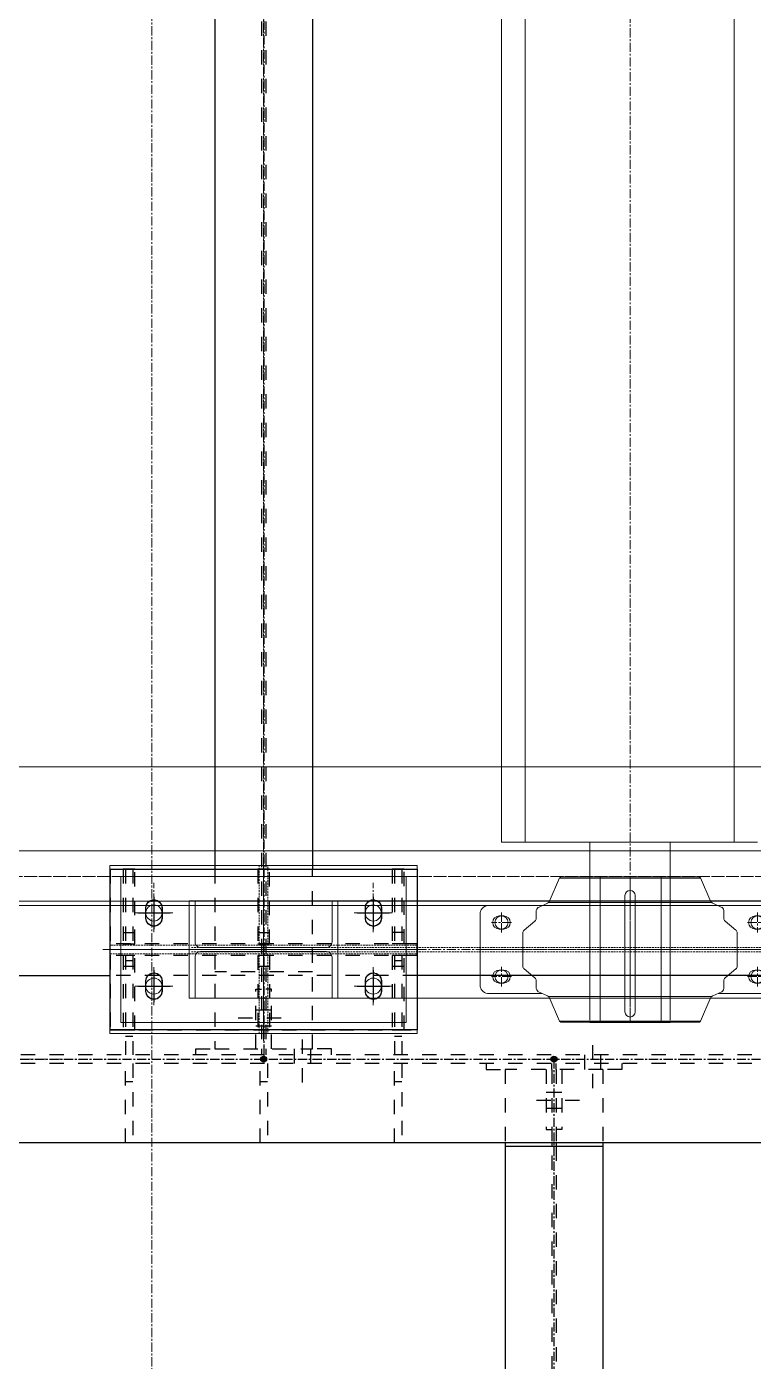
# Model space of a CAD drawing. Header units: inches. Extents: x 209270 to 234360, y -180214 to -150194.
# Drawn here: x 222891 to 223884, y -163477 to -161652 of the extents above; entities that cross this region are included whole.
import ezdxf

# ---------------------------------------------------------------- set-up
doc = ezdxf.new("R2010")
doc.units = ezdxf.units.IN
doc.header["$LTSCALE"] = 10
doc.header["$MEASUREMENT"] = 0
for name, pattern in [('CENTER', [2, 1.25, -0.25, 0.25, -0.25]), ('DXK_LINE_DOT2', [3.9198, 1.9599, -1.9599]), ('HIDDEN', [0.375, 0.25, -0.125])]:
    doc.linetypes.add(name, pattern=pattern)
for name, color, linetype in [('_STR_0', 7, 'Continuous'), ('_STR_1', 7, 'Continuous'), ('_STR_2', 7, 'Continuous'), ('_STR_4', 7, 'Continuous')]:
    doc.layers.add(name, color=color, linetype=linetype)
for name, color, linetype, lineweight in [('adani logo', 7, 'Continuous', 15), ('All Bought', 110, 'Continuous', 9), ('Belt', 4, 'Continuous', 9), ('CEN', 1, 'CENTER', 9), ('DIM', 42, 'Continuous', 13), ('HIDDDEN', 3, 'HIDDEN', 9), ('HIDDEN', 3, 'HIDDEN', 9), ('MAIN OBJECT', 2, 'Continuous', 18), ('OBJECT', 2, 'Continuous', 18), ('STR25', 30, 'Continuous', 5)]:
    doc.layers.add(name, color=color, linetype=linetype, lineweight=lineweight)

# ---------------------------------------------------------------- blocks, each defined once
blk = doc.blocks.new('A$Ccd523e08')
at = {"layer": 'CEN'}
blk.add_line((-55.5, -1500, 4.7), (-2941.9, -1500, 4.7), dxfattribs=at)
blk = doc.blocks.new('A$C1f4f58bd')
at = {"layer": 'CEN'}
blk.add_lwpolyline([(1100, 2200), (5000, 2200), (5000, -2700), (1100, -2700)], close=True, dxfattribs=at)
blk = doc.blocks.new('A$C439c46b0')
at = {"layer": 'CEN'}
for p, q in [((0, 124.8), (0, -124.8)), ((-150, 30), (-150, 70)), ((150, 70), (150, 30)), ((-176.1, 50), (-123.9, 50)), ((123.9, 50), (176.1, 50)), ((-219.8, 0), (219.8, 0)), ((-150, -70), (-150, -30)), ((150, -30), (150, -70)), ((-123.9, -50), (-176.1, -50)), ((176.1, -50), (123.9, -50))]:
    blk.add_line(p, q, dxfattribs=at)
at = {"layer": 'MAIN OBJECT', "elevation": -528}
blk.add_lwpolyline([(-195, 100), (195, 100), (195, -100), (-195, -100)], close=True, dxfattribs=at)
at = {"layer": 'MAIN OBJECT'}
for centre in [(-150, 50, -1074.4), (150, 50, -1074.4), (-150, -50, -1074.4), (150, -50, -1074.4)]:
    blk.add_circle(centre, 11, dxfattribs=at)
blk = doc.blocks.new('A$C4ed3ba51')
at = {"layer": 'CEN'}
for p, q in [((0, 115), (0, -115)), ((-150, 23.9), (-150, 91.1)), ((150, 23.9), (150, 91.1)), ((-130, 50), (-170, 50)), ((130, 50), (170, 50)), ((-210, 0), (210, 0)), ((-150, -23.9), (-150, -76.1)), ((150, -23.9), (150, -76.1)), ((-130, -50), (-170, -50)), ((130, -50), (170, -50))]:
    blk.add_line(p, q, dxfattribs=at)
at = {"layer": 'HIDDDEN'}
for points in [[(6, 6), (6, 115), (-6, 115), (-6, 6)], [(6, -6), (6, -115), (-6, -115), (-6, -6)]]:
    blk.add_lwpolyline(points, dxfattribs=at)
blk.add_lwpolyline([(-210, -6), (210, -6), (210, 6), (-210, 6)], close=True, dxfattribs=at)
at = {"layer": 'HIDDEN', "elevation": -528}
for points in [[(-139, 57, 1), (-161, 57), (-161, 43, 1), (-139, 43)], [(139, 57, -1), (161, 57), (161, 43, -1), (139, 43)], [(-139, -57, -1), (-161, -57), (-161, -43, -1), (-139, -43)], [(139, -57, 1), (161, -57), (161, -43, 1), (139, -43)]]:
    blk.add_lwpolyline(points, format="xyb", close=True, dxfattribs=at)
at = {"layer": 'MAIN OBJECT'}
blk.add_lwpolyline([(-101.5, 66.5), (-93.7, 66.5), (-93.7, 10.4, 0.414214), (-86.1, 2.8), (86.1, 2.8, 0.414214), (93.7, 10.4), (93.7, 66.5), (101.5, 66.5), (101.5, -66.5), (93.7, -66.5), (93.7, -66.5), (93.7, -10.4, 0.414214), (86.1, -2.8), (-86.1, -2.8, 0.414214), (-93.7, -10.4), (-93.7, -66.5), (-93.7, -66.5), (-101.5, -66.5)], format="xyb", close=True, dxfattribs=at)
at = {"layer": 'STR25', "elevation": -528}
blk.add_lwpolyline([(-210, 115), (210, 115), (210, -115), (-210, -115)], close=True, dxfattribs=at)
at = {"layer": 'adani logo'}
blk.add_blockref('A$C439c46b0', (0, 0), dxfattribs=at)
blk = doc.blocks.new('A$Cee1ce5ad')
at = {"layer": 'All Bought'}
for p, q in [((-110.6, 65.2), (-96.5, 98)), ((-96.6, 97.8), (96.6, 97.8)), ((-92.9, 99.5), (92.9, 99.5)), ((110.6, 65.2), (96.5, 98)), ((-6.9, 85.4), (-6.9, -73.9)), ((6.9, 85.4), (6.9, -73.9)), ((-195, 60), (-120.6, 60)), ((-125.4, 57.7), (-113, 63.5)), ((-111.9, 64.2), (111.9, 64.2)), ((125.4, 57.7), (113, 63.5)), ((120.6, 60), (195, 60)), ((-205, 48.3), (-205, -48.3)), ((-144.9, 26.5), (-130.1, 38.9)), ((-128.3, 51.5), (-128.3, 42.7)), ((128.3, 51.5), (128.3, 42.7)), ((144.9, 26.5), (130.1, 38.9)), ((205, 48.3), (205, -48.3)), ((-146.7, 22.7), (-146.7, -22.7)), ((146.7, 22.7), (146.7, -22.7)), ((-144.9, -26.5), (-130.1, -38.9)), ((144.9, -26.5), (130.1, -38.9)), ((-128.3, -51.5), (-128.3, -42.7)), ((128.3, -51.5), (128.3, -42.7)), ((-195, -60), (-120.6, -60)), ((-125.4, -57.7), (-113, -63.5)), ((-111.9, -64.2), (111.9, -64.2)), ((-110.6, -65.2), (-96.5, -98)), ((110.6, -65.2), (96.5, -98)), ((125.4, -57.7), (113, -63.5)), ((120.6, -60), (195, -60)), ((-96.6, -97.8), (96.6, -97.8)), ((-92.9, -99.5), (92.9, -99.5))]:
    blk.add_line(p, q, dxfattribs=at)
at = {"layer": 'All Bought', "ltscale": 50}
for p, q in [((-42.5, 99.5), (-42.5, -99.5)), ((40.8, 99.5), (40.8, -99.5))]:
    blk.add_line(p, q, dxfattribs=at)
at = {"layer": 'All Bought'}
for points in [[(-171.2, 28, 1), (-171.2, 46), (-177.2, 46, 1), (-177.2, 28)], [(178.8, 28, 1), (178.8, 46), (172.8, 46, 1), (172.8, 28)], [(-171.2, -46, 1), (-171.2, -28), (-177.2, -28, 1), (-177.2, -46)], [(178.8, -46, 1), (178.8, -28), (172.8, -28, 1), (172.8, -46)]]:
    blk.add_lwpolyline(points, format="xyb", close=True, dxfattribs=at)
for centre, radius, start, end in [((-92.9, 94.5), 5, 90, 135), ((0, 85.4), 6.9, 0, 180), ((92.9, 94.5), 5, 45, 90), ((-193.5, 48.6), 11.5, 97.6625, 181.1349), ((-120.5, 51.7), 7.85, 129.2243, 180.8268), ((-116.5, 71.1), 8.33, 295, 315), ((116.5, 71.1), 8.33, 225, 245), ((120.5, 51.7), 7.85, 359.1732, 50.7757), ((193.5, 48.6), 11.5, 358.8651, 82.3375), ((-133.3, 42.7), 5, 310, 0), ((133.3, 42.7), 5, 180, 230), ((-141.7, 22.7), 5, 130, 180), ((141.7, 22.7), 5, 0, 50), ((-141.7, -22.7), 5, 180, 230), ((141.7, -22.7), 5, 310, 0), ((-193.5, -48.6), 11.5, 178.8651, 262.3375), ((-133.3, -42.7), 5, 0, 50), ((-120.5, -51.7), 7.85, 179.1732, 230.7757), ((120.5, -51.7), 7.85, 309.2243, 0.8268), ((133.3, -42.7), 5, 130, 180), ((193.5, -48.6), 11.5, 277.6625, 1.1349), ((-116.5, -71.1), 8.33, 45, 65), ((116.5, -71.1), 8.33, 115, 135), ((0, -73.9), 6.9, 180, 0), ((-92.9, -94.5), 5, 225, 270), ((92.9, -94.5), 5, 270, 315)]:
    blk.add_arc(centre, radius, start, end, dxfattribs=at)
at = {"layer": 'CEN'}
for p, q in [((0, 99.5), (0, -99.5)), ((-160.7, 37), (-187.7, 37)), ((-174.2, 50.5), (-174.2, 23.5)), ((162.3, 37), (189.3, 37)), ((175.8, 50.5), (175.8, 23.5)), ((-205, 0), (205, 0)), ((-174.2, -50.5), (-174.2, -23.5)), ((175.8, -50.5), (175.8, -23.5)), ((-160.7, -37), (-187.7, -37)), ((162.3, -37), (189.3, -37))]:
    blk.add_line(p, q, dxfattribs=at)
blk = doc.blocks.new('RTR')
at = {"layer": 'All Bought'}
for p, q in [((-83582.6, -1561763), (-83582.6, -1564163)), ((-83550.6, -1561763), (-83550.6, -1564163)), ((-83264.6, -1561763), (-83264.6, -1564163)), ((-83582.6, -1564163), (-83232.6, -1564163)), ((-83462, -1564406.5, 702228385.8), (-83462, -1564163)), ((-83352, -1564406.4, 702228385.8), (-83352, -1564162.9)), ((-83462, -1564410, 7412901051.7), (-83352, -1564410, 7412901051.7))]:
    blk.add_line(p, q, dxfattribs=at)
at = {"layer": 'CEN'}
for p, q in [((-83407, -1561510.1), (-83407, -1564406.4)), ((-83908.2, -1564415.8), (-83908.2, -1561663.2)), ((-83582.8, -1564286.5, 3956186986.7), (-83582.8, -1564259.5, 3956186986.7)), ((-83569.3, -1564273, 3956186986.7), (-83596.3, -1564273, 3956186986.7)), ((-83219.3, -1564273, 3956186986.7), (-83246.3, -1564273, 3956186986.7)), ((-82885.2, -1564310, 4202462826.4), (-84008.2, -1564310, 10666859653.8)), ((-83462, -1564310, 7412901051.7), (-83352, -1564310, 7412901051.7)), ((-83582.8, -1564360.5, 3956186986.7), (-83582.8, -1564333.5, 3956186986.7)), ((-83569.3, -1564347, 3956186986.7), (-83596.3, -1564347, 3956186986.7)), ((-83219.3, -1564347, 3956186986.7), (-83246.3, -1564347, 3956186986.7))]:
    blk.add_line(p, q, dxfattribs=at)
at = {"layer": 'HIDDDEN'}
for p, q in [((-82808.2, -1564307, 10666859653.8), (-84008.2, -1564307, 10666859653.8)), ((-82808.2, -1564313, 10666859653.8), (-84008.2, -1564313, 10666859653.8))]:
    blk.add_line(p, q, dxfattribs=at)
at = {"layer": 'MAIN OBJECT'}
for centre in [(-83582.8, -1564273, 3956186986.7), (-83232.8, -1564273, 3956186986.7), (-83582.8, -1564347, 3956186986.7), (-83232.8, -1564347, 3956186986.7)]:
    blk.add_circle(centre, 9, dxfattribs=at)
at = {"layer": 'OBJECT'}
for p, q in [((-82808.2, -1564243.5, 10666859653.8), (-84008.2, -1564243.5, 10666859653.8)), ((-82808.2, -1564376.5, 10666859653.8), (-84008.2, -1564376.5, 10666859653.8))]:
    blk.add_line(p, q, dxfattribs=at)
at = {"rotation": 359.9999103000868}
blk.add_blockref('A$C4ed3ba51', (-83908.2, -1564310, 8882565593.7), dxfattribs=at)
at = {"layer": 'MAIN OBJECT', "rotation": 179.9999551500434}
blk.add_blockref('A$Cee1ce5ad', (-83407, -1564310, 7412901051.7), dxfattribs=at)
blk = doc.blocks.new('Part-116860372-116563 - 114867')
at = {"layer": '_STR_1', "color": 6, "linetype": 'DXK_LINE_DOT2'}
for p, q in [((223004.9, -162921.7), (223004.9, -162905.7)), ((223424.9, -162905.7), (223004.9, -162905.7)), ((223424.9, -162921.7), (223424.9, -162905.7)), ((223424.9, -162921.7), (223004.9, -162921.7))]:
    blk.add_line(p, q, dxfattribs=at)
blk = doc.blocks.new('Part-116860372-116571 - 114867')
at = {"layer": '_STR_1', "color": 6, "linetype": 'DXK_LINE_DOT2'}
for p, q in [((223406.8, -162921.7), (223390.8, -162921.7)), ((223390.8, -162921.7), (223390.8, -163023.7)), ((223406.8, -163023.7), (223406.8, -162921.7)), ((223406.8, -162936.7), (223390.8, -162936.7)), ((223390.8, -163023.7), (223406.8, -163023.7))]:
    blk.add_line(p, q, dxfattribs=at)
blk = doc.blocks.new('Part-116860372-116603 - 114867')
at = {"layer": '_STR_1', "color": 6, "linetype": 'DXK_LINE_DOT2'}
for p, q in [((223393.9, -162803.7), (223393.9, -163057.7)), ((223393.9, -162803.7), (223403.9, -162803.7)), ((223393.9, -162803.7), (223403.9, -162803.7)), ((223403.9, -162803.7), (223403.9, -163057.7)), ((223403.9, -162929.2), (223393.9, -162929.2)), ((223403.9, -163032.7), (223393.9, -163032.7))]:
    blk.add_line(p, q, dxfattribs=at)
blk = doc.blocks.new('Part-116860372-114981 - 114867')
at = {"layer": '_STR_1', "color": 6, "linetype": 'DXK_LINE_DOT2'}
for p, q in [((223424.9, -162949.2), (223004.9, -162949.2)), ((225371.9, -163057.7), (216821.8, -163057.7)), ((225371.9, -163069.6), (216821.8, -163069.6)), ((225498.9, -163178.2), (220660, -163178.2))]:
    blk.add_line(p, q, dxfattribs=at)
at = {"layer": '_STR_2', "color": 2, "linetype": 'Continuous'}
for p, q in [((216821.8, -162949.2), (223004.9, -162949.2)), ((224004.9, -162949.2), (223424.9, -162949.2)), ((225386.9, -163178.2), (216821.8, -163178.2))]:
    blk.add_line(p, q, dxfattribs=at)
at = {"layer": '_STR_4', "color": 4, "linetype": 'CENTER'}
blk.add_line((216821.8, -163063.7), (225511.9, -163063.7), dxfattribs=at)
blk = doc.blocks.new('Bolt-116860372-115288 - 114867')
at = {"layer": '_STR_1', "color": 1, "linetype": 'DXK_LINE_DOT2'}
for p, q in [((223664.7, -163044.7), (223664.7, -163112.7)), ((223653.7, -163057.7), (223653.7, -163069.6)), ((223653.7, -163069.6), (223653.7, -163077.6)), ((223675.7, -163057.7), (223675.7, -163069.6)), ((223675.7, -163069.6), (223675.7, -163077.6))]:
    blk.add_line(p, q, dxfattribs=at)
blk = doc.blocks.new('Part-116860372-114988 - 114867')
at = {"layer": '_STR_4', "linetype": 'Continuous'}
blk.add_hatch(color=4, dxfattribs=at).paths.add_polyline_path([(223214.9, -163067.7, -1), (223214.9, -163059.7, -1)])
at = {"layer": '_STR_1', "color": 6, "linetype": 'DXK_LINE_DOT2'}
for p, q in [((223212, -160076.7), (223212, -163049.7)), ((223217.7, -160076.7), (223217.7, -163049.7)), ((223148.3, -162803.7), (223148.3, -163049.7)), ((223281.5, -163049.7), (223281.5, -162803.7)), ((223281.5, -162944.2), (223148.3, -162944.2)), ((223148.3, -163049.7), (223281.5, -163049.7))]:
    blk.add_line(p, q, dxfattribs=at)
at = {"layer": '_STR_2', "color": 2, "linetype": 'Continuous'}
for p, q in [((223148.3, -160323.7), (223148.3, -162803.7)), ((223281.5, -160323.7), (223281.5, -162803.7))]:
    blk.add_line(p, q, dxfattribs=at)
at = {"layer": '_STR_4', "color": 4, "linetype": 'CENTER'}
blk.add_line((223214.9, -160063.7), (223214.9, -163063.7), dxfattribs=at)
at = {"layer": '_STR_4', "color": 4, "linetype": 'Continuous'}
blk.add_circle((223214.9, -163063.7), 4, dxfattribs=at)
blk = doc.blocks.new('Part-116860372-114996 - 114867')
at = {"layer": '_STR_4', "linetype": 'Continuous'}
blk.add_hatch(color=4, dxfattribs=at).paths.add_polyline_path([(223611.9, -163067.7, -1), (223611.9, -163059.7, -1)])
at = {"layer": '_STR_1', "color": 6, "linetype": 'DXK_LINE_DOT2'}
for p, q in [((223545.3, -163077.6), (223545.3, -163178.2)), ((223678.5, -163077.6), (223545.3, -163077.6)), ((223609, -163077.6), (223609, -164266.5)), ((223614.7, -163077.6), (223614.7, -163178.2)), ((223678.5, -163077.6), (223678.5, -163178.2)), ((223614.7, -163183.2), (223614.7, -165163.7))]:
    blk.add_line(p, q, dxfattribs=at)
at = {"layer": '_STR_2', "color": 2, "linetype": 'Continuous'}
for p, q in [((223545.3, -163178.2), (223545.3, -165168.7)), ((223609, -163178.2), (223609, -163183.2)), ((223614.7, -163178.2), (223614.7, -163183.2)), ((223678.5, -163178.2), (223678.5, -165168.7)), ((223678.5, -163183.2), (223545.3, -163183.2))]:
    blk.add_line(p, q, dxfattribs=at)
at = {"layer": '_STR_4', "color": 4, "linetype": 'CENTER'}
blk.add_line((223611.9, -163063.7), (223611.9, -165263.7), dxfattribs=at)
at = {"layer": '_STR_4', "color": 4, "linetype": 'Continuous'}
blk.add_circle((223611.9, -163063.7), 4, dxfattribs=at)
blk = doc.blocks.new('Part-116860372-115207 - 114867')
at = {"layer": '_STR_1', "color": 6, "linetype": 'DXK_LINE_DOT2'}
for p, q in [((223519, -163069.6), (223519, -163077.6)), ((223609, -163077.6), (223609, -163069.6)), ((223519, -163077.6), (223545.3, -163077.6)), ((223601, -163077.6), (223601, -163159.6)), ((223601, -163159.6), (223609, -163159.6))]:
    blk.add_line(p, q, dxfattribs=at)
blk = doc.blocks.new('Part-116860372-115206 - 114867')
at = {"layer": '_STR_1', "color": 6, "linetype": 'DXK_LINE_DOT2'}
for p, q in [((223614.7, -163077.6), (223614.7, -163069.6)), ((223704.7, -163069.6), (223704.7, -163077.6)), ((223622.7, -163077.6), (223622.7, -163159.6)), ((223704.7, -163077.6), (223678.5, -163077.6)), ((223622.7, -163159.6), (223614.7, -163159.6))]:
    blk.add_line(p, q, dxfattribs=at)
blk = doc.blocks.new('Bolt-116860372-115208 - 114867')
at = {"layer": '_STR_1', "color": 1, "linetype": 'DXK_LINE_DOT2'}
for p, q in [((223601, -163108.6), (223609, -163108.6)), ((223609, -163108.6), (223614.7, -163108.6)), ((223614.7, -163108.6), (223622.7, -163108.6)), ((223588, -163119.6), (223656, -163119.6)), ((223601, -163130.6), (223609, -163130.6)), ((223609, -163130.6), (223614.7, -163130.6)), ((223614.7, -163130.6), (223622.7, -163130.6))]:
    blk.add_line(p, q, dxfattribs=at)
blk = doc.blocks.new('Part-116860372-116567 - 114867')
at = {"layer": '_STR_1', "color": 6, "linetype": 'DXK_LINE_DOT2'}
for p, q in [((223038.8, -162921.7), (223022.8, -162921.7)), ((223022.8, -162921.7), (223022.8, -163023.7)), ((223038.8, -163023.7), (223038.8, -162921.7)), ((223038.8, -162936.7), (223022.8, -162936.7)), ((223022.8, -163023.7), (223038.8, -163023.7))]:
    blk.add_line(p, q, dxfattribs=at)
blk = doc.blocks.new('Part-116860372-116569 - 114867')
at = {"layer": '_STR_1', "color": 6, "linetype": 'DXK_LINE_DOT2'}
for p, q in [((223222.8, -162921.7), (223206.8, -162921.7)), ((223206.8, -162921.7), (223206.8, -163023.7)), ((223222.8, -162921.7), (223222.8, -163023.7)), ((223222.8, -162936.7), (223206.8, -162936.7))]:
    blk.add_line(p, q, dxfattribs=at)
at = {"layer": '_STR_2', "color": 2, "linetype": 'Continuous'}
for p, q in [((223206.8, -163023.7), (223206.8, -163023.7)), ((223206.8, -163023.7), (223222.8, -163023.7)), ((223222.8, -163023.7), (223222.8, -163023.7))]:
    blk.add_line(p, q, dxfattribs=at)
blk = doc.blocks.new('Part-116860372-115268 - 114867')
at = {"layer": '_STR_1', "color": 6, "linetype": 'DXK_LINE_DOT2'}
for p, q in [((223204, -163049.7), (223204, -162967.7)), ((223204, -162967.7), (223212, -162967.7)), ((223122, -163057.7), (223122, -163049.7)), ((223122, -163049.7), (223148.3, -163049.7)), ((223212, -163049.7), (223212, -163057.7))]:
    blk.add_line(p, q, dxfattribs=at)
blk = doc.blocks.new('Part-116860372-115269 - 114867')
at = {"layer": '_STR_1', "color": 6, "linetype": 'DXK_LINE_DOT2'}
for p, q in [((223225.7, -162967.7), (223217.7, -162967.7)), ((223225.7, -163049.7), (223225.7, -162967.7)), ((223217.7, -163049.7), (223217.7, -163057.7)), ((223307.7, -163049.7), (223281.5, -163049.7)), ((223307.7, -163057.7), (223307.7, -163049.7))]:
    blk.add_line(p, q, dxfattribs=at)
blk = doc.blocks.new('Bolt-116860372-115270 - 114867')
at = {"layer": '_STR_1', "color": 1, "linetype": 'DXK_LINE_DOT2'}
for p, q in [((223212, -162996.7), (223204, -162996.7)), ((223217.7, -162996.7), (223212, -162996.7)), ((223225.7, -162996.7), (223217.7, -162996.7)), ((223238.7, -163007.7), (223170.7, -163007.7)), ((223212, -163018.7), (223204, -163018.7)), ((223217.7, -163018.7), (223212, -163018.7)), ((223225.7, -163018.7), (223217.7, -163018.7))]:
    blk.add_line(p, q, dxfattribs=at)
blk = doc.blocks.new('Part-116860372-116566 - 114867')
at = {"layer": '_STR_1', "color": 6, "linetype": 'DXK_LINE_DOT2'}
for p, q in [((223004.9, -162803.7), (223004.9, -163023.7)), ((223004.9, -162803.7), (223424.9, -162803.7)), ((223424.9, -162803.7), (223424.9, -163023.7)), ((223004.9, -163023.7), (223424.9, -163023.7))]:
    blk.add_line(p, q, dxfattribs=at)
blk = doc.blocks.new('Part-116860372-116564 - 114867')
at = {"layer": '_STR_2', "color": 2, "linetype": 'Continuous'}
for p, q in [((223004.9, -163023.7), (223004.9, -162803.7)), ((223004.9, -162803.7), (223424.9, -162803.7)), ((223424.9, -162803.7), (223424.9, -163023.7)), ((223424.9, -163023.7), (223004.9, -163023.7))]:
    blk.add_line(p, q, dxfattribs=at)
blk = doc.blocks.new('Part-116860372-116606 - 114867')
at = {"layer": '_STR_1', "color": 6, "linetype": 'DXK_LINE_DOT2'}
for p, q in [((223025.9, -162803.7), (223025.9, -163057.7)), ((223035.9, -162803.7), (223025.9, -162803.7)), ((223035.9, -162803.7), (223035.9, -163057.7)), ((223035.9, -162929.2), (223025.9, -162929.2)), ((223035.9, -163032.7), (223025.9, -163032.7))]:
    blk.add_line(p, q, dxfattribs=at)
blk = doc.blocks.new('Bolt-116860372-115441 - 114867')
at = {"layer": '_STR_1', "color": 1, "linetype": 'DXK_LINE_DOT2'}
for p, q in [((223267.7, -163036.7), (223267.7, -163104.7)), ((223256.7, -163049.7), (223256.7, -163057.7)), ((223278.7, -163049.7), (223278.7, -163057.7)), ((223256.7, -163057.7), (223256.7, -163069.6)), ((223278.7, -163057.7), (223278.7, -163069.6))]:
    blk.add_line(p, q, dxfattribs=at)
blk = doc.blocks.new('Part-116860372-116568 - 114867')
at = {"layer": '_STR_1', "color": 6, "linetype": 'DXK_LINE_DOT2'}
for p, q in [((223206.8, -162803.7), (223206.8, -162905.7)), ((223222.8, -162803.7), (223206.8, -162803.7)), ((223222.8, -162905.7), (223222.8, -162803.7)), ((223222.8, -162890.7), (223206.8, -162890.7)), ((223206.8, -162905.7), (223222.8, -162905.7))]:
    blk.add_line(p, q, dxfattribs=at)
blk = doc.blocks.new('Bolt-116860372-116572 - 114867')
at = {"layer": '_STR_2', "color": 1, "linetype": 'Continuous'}
for p, q in [((223053.9, -162856.7), (223054.7, -162852.5)), ((223054.7, -162852.5), (223057.1, -162848.9)), ((223057.1, -162848.9), (223060.7, -162846.5)), ((223060.7, -162846.5), (223064.9, -162845.7)), ((223064.9, -162885.7), (223064.9, -162841.7)), ((223064.9, -162845.7), (223064.9, -162845.7)), ((223064.9, -162845.7), (223069.1, -162846.5)), ((223069.1, -162846.5), (223072.6, -162848.9)), ((223072.6, -162848.9), (223075, -162852.5)), ((223075, -162852.5), (223075.9, -162856.7)), ((223353.9, -162856.7), (223354.7, -162852.5)), ((223354.7, -162852.5), (223357.1, -162848.9)), ((223357.1, -162848.9), (223360.7, -162846.6)), ((223360.7, -162846.6), (223364.9, -162845.7)), ((223364.9, -162885.7), (223364.9, -162841.7)), ((223364.9, -162845.7), (223364.9, -162845.7)), ((223364.9, -162845.7), (223369.1, -162846.6)), ((223369.1, -162846.6), (223372.6, -162848.9)), ((223372.6, -162848.9), (223375, -162852.5)), ((223375, -162852.5), (223375.9, -162856.7)), ((223042.9, -162863.7), (223086.9, -162863.7)), ((223053.9, -162870.7), (223053.9, -162856.7)), ((223054.7, -162874.9), (223053.9, -162870.7)), ((223075.9, -162870.7), (223075, -162874.9)), ((223075.9, -162856.7), (223075.9, -162870.7)), ((223342.9, -162863.7), (223386.9, -162863.7)), ((223353.9, -162870.7), (223353.9, -162856.7)), ((223354.7, -162874.9), (223353.9, -162870.7)), ((223375.9, -162870.7), (223375, -162874.9)), ((223375.9, -162856.7), (223375.9, -162870.7)), ((223057.1, -162878.5), (223054.7, -162874.9)), ((223060.7, -162880.9), (223057.1, -162878.5)), ((223064.9, -162881.7), (223060.7, -162880.9)), ((223069.1, -162880.9), (223064.9, -162881.7)), ((223064.9, -162881.7), (223064.9, -162881.7)), ((223072.6, -162878.5), (223069.1, -162880.9)), ((223075, -162874.9), (223072.6, -162878.5)), ((223357.1, -162878.5), (223354.7, -162874.9)), ((223360.7, -162880.9), (223357.1, -162878.5)), ((223364.9, -162881.7), (223360.7, -162880.9)), ((223369.1, -162880.9), (223364.9, -162881.7)), ((223364.9, -162881.7), (223364.9, -162881.7)), ((223372.6, -162878.5), (223369.1, -162880.9)), ((223375, -162874.9), (223372.6, -162878.5)), ((223060.6, -162946.5), (223064.9, -162945.7)), ((223064.9, -162985.7), (223064.9, -162941.7)), ((223064.9, -162945.7), (223064.9, -162945.7)), ((223064.9, -162945.7), (223069.1, -162946.5)), ((223364.9, -162985.7), (223364.9, -162941.7)), ((223042.9, -162963.7), (223086.9, -162963.7)), ((223053.9, -162956.7), (223054.7, -162952.5)), ((223053.9, -162970.7), (223053.9, -162956.7)), ((223054.7, -162952.5), (223057.1, -162948.9)), ((223057.1, -162948.9), (223060.6, -162946.5)), ((223069.1, -162946.5), (223072.6, -162948.9)), ((223072.6, -162948.9), (223075, -162952.5)), ((223075, -162952.5), (223075.9, -162956.7)), ((223075.9, -162956.7), (223075.9, -162970.7)), ((223342.9, -162963.7), (223386.9, -162963.7)), ((223353.9, -162956.7), (223354.7, -162952.5)), ((223353.9, -162970.7), (223353.9, -162956.7)), ((223354.7, -162952.5), (223357.1, -162948.9)), ((223357.1, -162948.9), (223360.6, -162946.6)), ((223360.6, -162946.6), (223364.9, -162945.7)), ((223364.9, -162945.7), (223364.9, -162945.7)), ((223364.9, -162945.7), (223369.1, -162946.6)), ((223369.1, -162946.6), (223372.6, -162948.9)), ((223372.6, -162948.9), (223375, -162952.5)), ((223375, -162952.5), (223375.9, -162956.7)), ((223375.9, -162956.7), (223375.9, -162970.7)), ((223054.7, -162974.9), (223053.9, -162970.7)), ((223057.1, -162978.5), (223054.7, -162974.9)), ((223060.6, -162980.9), (223057.1, -162978.5)), ((223064.9, -162981.7), (223060.6, -162980.9)), ((223069.1, -162980.9), (223064.9, -162981.7)), ((223064.9, -162981.7), (223064.9, -162981.7)), ((223072.6, -162978.5), (223069.1, -162980.9)), ((223075, -162974.9), (223072.6, -162978.5)), ((223075.9, -162970.7), (223075, -162974.9)), ((223354.7, -162974.9), (223353.9, -162970.7)), ((223357.1, -162978.5), (223354.7, -162974.9)), ((223360.6, -162980.9), (223357.1, -162978.5)), ((223364.9, -162981.7), (223360.6, -162980.9)), ((223369.1, -162980.9), (223364.9, -162981.7)), ((223364.9, -162981.7), (223364.9, -162981.7)), ((223372.6, -162978.5), (223369.1, -162980.9)), ((223375, -162974.9), (223372.6, -162978.5)), ((223375.9, -162970.7), (223375, -162974.9))]:
    blk.add_line(p, q, dxfattribs=at)
blk = doc.blocks.new('Part-116860372-116565 - 114867')
at = {"layer": '_STR_1', "color": 6, "linetype": 'DXK_LINE_DOT2'}
for p, q in [((223022.8, -162803.7), (223022.8, -162905.7)), ((223038.8, -162803.7), (223022.8, -162803.7)), ((223038.8, -162905.7), (223038.8, -162803.7)), ((223038.8, -162890.7), (223022.8, -162890.7)), ((223022.8, -162905.7), (223038.8, -162905.7))]:
    blk.add_line(p, q, dxfattribs=at)
blk = doc.blocks.new('Part-116860372-116605 - 114867')
at = {"layer": '_STR_1', "color": 6, "linetype": 'DXK_LINE_DOT2'}
for p, q in [((223209.9, -163178.2), (223209.9, -163069.6)), ((223219.9, -163069.6), (223219.9, -163178.2)), ((223219.9, -163094.6), (223209.9, -163094.6))]:
    blk.add_line(p, q, dxfattribs=at)
blk = doc.blocks.new('Part-116860372-116570 - 114867')
at = {"layer": '_STR_1', "color": 6, "linetype": 'DXK_LINE_DOT2'}
for p, q in [((223390.8, -162803.7), (223390.8, -162905.6)), ((223406.8, -162803.7), (223390.8, -162803.7)), ((223406.8, -162905.6), (223406.8, -162803.7)), ((223406.8, -162890.6), (223390.8, -162890.6)), ((223390.8, -162905.6), (223406.8, -162905.6))]:
    blk.add_line(p, q, dxfattribs=at)
blk = doc.blocks.new('Part-116860372-116604 - 114867')
at = {"layer": '_STR_1', "color": 6, "linetype": 'DXK_LINE_DOT2'}
for p, q in [((223393.9, -163178.2), (223393.9, -163069.6)), ((223403.9, -163069.6), (223403.9, -163178.2)), ((223403.9, -163094.6), (223393.9, -163094.6))]:
    blk.add_line(p, q, dxfattribs=at)
blk = doc.blocks.new('Part-116860372-116607 - 114867')
at = {"layer": '_STR_1', "color": 6, "linetype": 'DXK_LINE_DOT2'}
for p, q in [((223025.9, -163178.2), (223025.9, -163069.6)), ((223035.9, -163069.6), (223035.9, -163178.2)), ((223035.9, -163094.6), (223025.9, -163094.6))]:
    blk.add_line(p, q, dxfattribs=at)

msp = doc.modelspace()

# ---------------------------------------------------------------- linework, layer by layer
at = {"layer": 'Belt'}
msp.add_line((232519.4, -162663.7, 0), (219599.9, -162663.7, 0), dxfattribs=at)
at = {"layer": 'CEN'}
for p, q in [((220972.4, -162813.7), (228896, -162813.7)), ((232519.7, -162813.7), (221148.1, -162813.7))]:
    msp.add_line(p, q, dxfattribs=at)
at = {"layer": 'HIDDEN'}
for p, q in [((220972.4, -162847.6, 8793052905.5), (228896, -162847.6, 8793052905.5)), ((232519.8, -162847.6, 7050750846.7), (221148.1, -162847.6, 7050750846.7))]:
    msp.add_line(p, q, dxfattribs=at)
at = {"layer": 'MAIN OBJECT'}
for p, q in [((220972.4, -162778.7), (228896, -162778.7)), ((232519.6, -162778.7), (221148.1, -162778.7)), ((220972.4, -162853.7), (228896, -162853.7)), ((232519.8, -162853.7), (221148.1, -162853.7))]:
    msp.add_line(p, q, dxfattribs=at)

# ---------------------------------------------------------------- block references
at = {"layer": '_STR_0', "zscale": 0.8}
for name in ['Part-116860372-114988 - 114867', 'Part-116860372-116566 - 114867', 'Part-116860372-116564 - 114867', 'Part-116860372-116565 - 114867', 'Part-116860372-116606 - 114867', 'Part-116860372-116568 - 114867', 'Part-116860372-116570 - 114867', 'Part-116860372-116603 - 114867', 'Bolt-116860372-116572 - 114867', 'Part-116860372-116563 - 114867', 'Part-116860372-116567 - 114867', 'Part-116860372-116569 - 114867', 'Part-116860372-116571 - 114867', 'Part-116860372-114981 - 114867', 'Part-116860372-115268 - 114867', 'Part-116860372-115269 - 114867', 'Bolt-116860372-115270 - 114867', 'Bolt-116860372-115441 - 114867', 'Bolt-116860372-115288 - 114867', 'Part-116860372-116607 - 114867', 'Part-116860372-116605 - 114867', 'Part-116860372-116604 - 114867', 'Part-116860372-115207 - 114867', 'Part-116860372-114996 - 114867', 'Part-116860372-115206 - 114867', 'Bolt-116860372-115208 - 114867']:
    msp.add_blockref(name, (0, 0), dxfattribs=at)
at = {"layer": 'DIM'}
msp.add_blockref('A$C1f4f58bd', (221961.9, -161563.7, -450449365.8), dxfattribs=at)
at = {"layer": 'DIM', "xscale": -1}
msp.add_blockref('A$Ccd523e08', (220011.9, -161563.7, 0.8), dxfattribs=at)
at = {"layer": 'MAIN OBJECT'}
msp.add_blockref('RTR', (307122.9, 1401396.3, -8882565064.9), dxfattribs=at)

doc.saveas('drawing.dxf')
